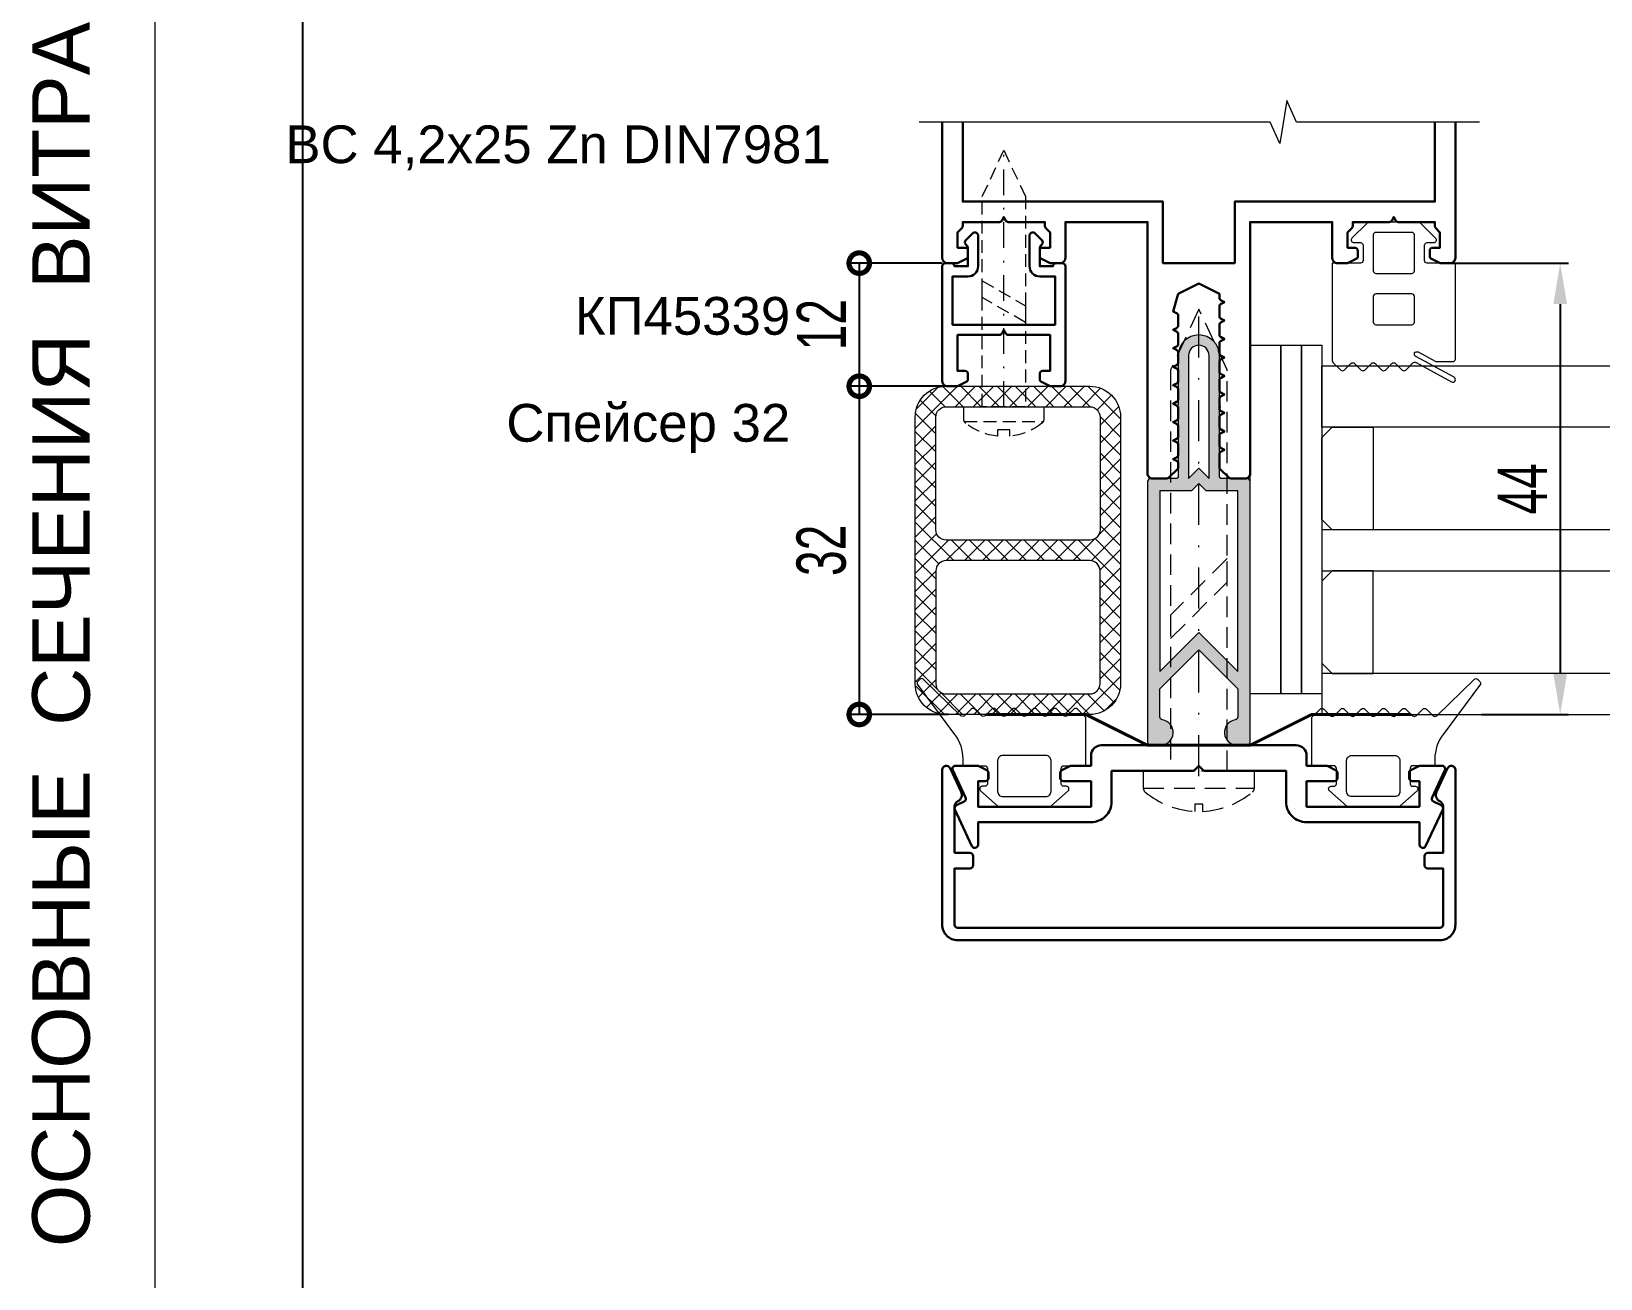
# Model space of a CAD drawing. Extents: x -37 to 8820, y -336 to 478.
# Drawn here: x 5678.5 to 5774.1, y 143.1 to 219.1 of the extents above; entities that cross this region are included whole.
import ezdxf
from ezdxf.enums import TextEntityAlignment as Align

# ---------------------------------------------------------------- set-up
doc = ezdxf.new("R2010")
doc.units = 0
doc.header["$LTSCALE"] = 5
doc.linetypes.add('DASHDOT', pattern=[1, 0.5, -0.25, 0, -0.25])
doc.linetypes.add('HIDDEN', pattern=[0.375, 0.25, -0.125])
doc.layers.get('0').update_dxf_attribs({"linetype": 'CONTINUOUS', "lineweight": 30})
doc.layers.get('DEFPOINTS').update_dxf_attribs({"linetype": 'CONTINUOUS'})
for name, color, linetype, lineweight in [('1', 6, 'DASHDOT', 13), ('2', 3, 'HIDDEN', 13), ('Dimentions', 5, 'CONTINUOUS', 15), ('Glass', 5, 'CONTINUOUS', 20), ('Герлен', 7, 'CONTINUOUS', 60), ('Зигзаг', 1, 'CONTINUOUS', 15), ('Подкладки', 1, 'CONTINUOUS', 20), ('Текстовый', 7, 'CONTINUOUS', 9), ('Уплотнители', 1, 'CONTINUOUS', 20), ('Штриховка', 1, 'CONTINUOUS', 5)]:
    doc.layers.add(name, color=color, linetype=linetype, lineweight=lineweight)
doc.layers.add('Скрытые', color=14, linetype='CONTINUOUS', plot=False)
doc.styles.add('3', font='RUSS.SHX', dxfattribs={"width": 0.7, "height": 3})
doc.styles.add('Каталожный', font='arial.ttf', dxfattribs={"height": 2.5})
doc.styles.add('Фирм', font='arial.ttf', dxfattribs={"height": 3.5})
doc.dimstyles.new('MX1_6', dxfattribs={"dimtxt": 3, "dimasz": 2.5, "dimexe": 0.5, "dimexo": 0, "dimgap": 0.8, "dimtad": 1, "dimlfac": 1.6, "dimdsep": 46, "dimtxsty": '3', "dimcen": 0, "dimclrd": 256, "dimclre": 256, "dimclrt": 256, "dimaunit": 1, "dimadec": 0, "dimazin": 0, "dimtfac": 1, "dimtmove": 0, "dimatfit": 1, "dimfxl": 1, "dimtvp": 1, "dimtolj": 1, "dimtzin": 0, "dimarcsym": 0})

# ---------------------------------------------------------------- blocks, each defined once
blk = doc.blocks.new('_DotSmall')
at = {"color": 0, "linetype": 'ByBlock', "const_width": 0.5}
blk.add_lwpolyline([(-0.0625, 0, 1), (0.0625, 0, 1)], format="xyb", close=True, dxfattribs=at)
blk = doc.blocks.new('*D943')
at = {"layer": 'DEFPOINTS', "color": 0, "linetype": 'Continuous', "transparency": 16777216}
for p in [(5733.962, 204.955), (5728.907, 197.455), (5734.564, 197.455)]:
    blk.add_point(p, dxfattribs=at)
at = {"layer": 'Dimentions', "linetype": 'Continuous', "lineweight": -2, "transparency": 16777216}
for p, q in [((5733.962, 204.955), (5728.407, 204.955)), ((5728.907, 204.955), (5728.907, 197.455)), ((5734.564, 197.455), (5728.407, 197.455))]:
    blk.add_line(p, q, dxfattribs=at)
at = {"layer": 'Dimentions', "linetype": 'Continuous', "lineweight": -2, "transparency": 16777216, "xscale": 2.5, "yscale": 2.5, "zscale": 2.5}
for p, rotation in [((5728.907, 204.955), 90), ((5728.907, 197.455), 270)]:
    blk.add_blockref('_DotSmall', p, dxfattribs=dict(at, rotation=rotation))
at = {"layer": 'Dimentions', "linetype": 'Continuous', "transparency": 16777216, "insert": (5726.607, 201.205), "char_height": 3, "attachment_point": 5, "rotation": 90, "style": '3'}
blk.add_mtext('\\A1;12', dxfattribs=at)
blk = doc.blocks.new('*D946')
at = {"layer": 'DEFPOINTS', "color": 0, "transparency": 16777216}
for p in [(5764.609, 204.955), (5766.793, 177.455), (5771.595, 177.455)]:
    blk.add_point(p, dxfattribs=at)
at = {"layer": 'Dimentions', "lineweight": -2, "transparency": 16777216}
for p, q in [((5764.609, 204.955), (5772.095, 204.955)), ((5771.595, 202.455), (5771.595, 179.955)), ((5766.793, 177.455), (5772.095, 177.455))]:
    blk.add_line(p, q, dxfattribs=at)
at = {"layer": 'Dimentions', "transparency": 16777216}
for points in [[(5771.179, 202.455), (5772.012, 202.455), (5771.595, 204.955)], [(5771.179, 179.955), (5772.012, 179.955), (5771.595, 177.455)]]:
    blk.add_solid(points, dxfattribs=at)
at = {"layer": 'Dimentions', "transparency": 16777216, "insert": (5769.295, 191.205), "char_height": 3, "attachment_point": 5, "rotation": 90, "style": '3'}
blk.add_mtext('\\A1;44', dxfattribs=at)
blk = doc.blocks.new('*D947')
at = {"layer": 'DEFPOINTS', "color": 0, "linetype": 'Continuous', "transparency": 16777216}
for p in [(5734.564, 197.455), (5728.907, 177.455), (5734.337, 177.455)]:
    blk.add_point(p, dxfattribs=at)
at = {"layer": 'Dimentions', "linetype": 'Continuous', "lineweight": -2, "transparency": 16777216}
for p, q in [((5734.564, 197.455), (5728.407, 197.455)), ((5728.907, 197.455), (5728.907, 177.455)), ((5734.337, 177.455), (5728.407, 177.455))]:
    blk.add_line(p, q, dxfattribs=at)
at = {"layer": 'Dimentions', "linetype": 'Continuous', "lineweight": -2, "transparency": 16777216, "xscale": 2.5, "yscale": 2.5, "zscale": 2.5}
for p, rotation in [((5728.907, 197.455), 90), ((5728.907, 177.455), 270)]:
    blk.add_blockref('_DotSmall', p, dxfattribs=dict(at, rotation=rotation))
at = {"layer": 'Dimentions', "linetype": 'Continuous', "transparency": 16777216, "insert": (5726.607, 187.455), "char_height": 3, "attachment_point": 5, "rotation": 90, "style": '3'}
blk.add_mtext('\\A1;32', dxfattribs=at)
blk = doc.blocks.new('*U65')
at = {"layer": '1'}
blk.add_line((0, 0), (0, -25), dxfattribs=at)
at = {"layer": '2'}
blk.add_line((-3.84, 1.45), (3.84, 1.45), dxfattribs=at)
blk.add_lwpolyline([(-0.6, 2.87, 0.143497), (-3.71, 1.61, 0.228881), (-3.9, 1.21), (-3.9, 0), (3.9, 0), (3.9, 1.21, 0.228881), (3.71, 1.61, 0.143497), (0.6, 2.87), (0.6, 2.24), (-0.6, 2.24)], format="xyb", close=True, dxfattribs=at)
for points in [[(-2.1, 0), (-2.1, -20.5), (0, -25), (2.1, -20.5), (2.1, 0)], [(2.1, -8.22), (-2.1, -10.65), (-2.1, -12.28), (2.1, -9.85)]]:
    blk.add_lwpolyline(points, close=True, dxfattribs=at)

msp = doc.modelspace()

# ---------------------------------------------------------------- hatches: boundary and pattern name
at = {"layer": 'Штриховка'}
h = msp.add_hatch(color=256, dxfattribs=at)
edge = h.paths.add_edge_path(flags=16)
edge.add_line((5749.5865, 192.4547), (5750.2115, 191.8297))
edge.add_line((5750.2115, 191.8297), (5750.2115, 199.3297))
edge.add_arc((5749.5865, 199.3297), 0.625, 0, 180)
edge.add_line((5748.9615, 199.3297), (5748.9615, 191.8297))
edge.add_line((5748.9615, 191.8297), (5749.5865, 192.4547))
h.paths.add_polyline_path([(5750.0259, 191.0797), (5749.5865, 191.519), (5749.1472, 191.0797), (5747.2115, 191.0797), (5747.2115, 180.0778), (5749.5865, 182.4528), (5751.9615, 180.0778), (5751.9615, 191.0797)], flags=16)
edge = h.paths.add_edge_path()
edge.add_line((5752.524, 191.8297), (5750.9928, 191.8297))
edge.add_arc((5750.9928, 191.9859), 0.1562, 180, 270, ccw=False)
edge.add_line((5750.8365, 191.9859), (5750.8365, 196.0797))
edge.add_arc((5750.7428, 196.2047), 0.1562, 306.869898, 413.130102)
edge.add_line((5750.8365, 196.3297), (5750.8365, 199.3297))
edge.add_arc((5749.5865, 199.3297), 1.25, 0, 180)
edge.add_line((5748.3365, 199.3297), (5748.3365, 196.3297))
edge.add_arc((5748.4303, 196.2047), 0.1562, 126.869898, 233.130102)
edge.add_line((5748.3365, 196.0797), (5748.3365, 191.9859))
edge.add_arc((5748.1803, 191.9859), 0.1562, -90, 0, ccw=False)
edge.add_line((5748.1803, 191.8297), (5746.649, 191.8297))
edge.add_arc((5746.649, 191.6422), 0.1875, 90, 180)
edge.add_line((5746.4615, 191.6422), (5746.4615, 175.7672))
edge.add_arc((5746.649, 175.7672), 0.1875, 180, 270)
edge.add_line((5746.649, 175.5797), (5747.2428, 175.5797))
edge.add_arc((5747.2428, 176.3609), 0.7812, 270, 440.718201)
edge.add_arc((5747.399, 177.317), 0.1875, 180, 260.718201, ccw=False)
edge.add_line((5747.2115, 177.317), (5747.2115, 179.0172))
edge.add_line((5747.2115, 179.0172), (5749.5865, 181.3922))
edge.add_line((5749.5865, 181.3922), (5751.9615, 179.0172))
edge.add_line((5751.9615, 179.0172), (5751.9615, 177.317))
edge.add_arc((5751.774, 177.317), 0.1875, -80.718201, 0, ccw=False)
edge.add_arc((5751.9303, 176.3609), 0.7813, 99.281799, 270)
edge.add_line((5751.9303, 175.5797), (5752.524, 175.5797))
edge.add_arc((5752.524, 175.7672), 0.1875, 270, 360)
edge.add_line((5752.7115, 175.7672), (5752.7115, 191.6422))
edge.add_arc((5752.524, 191.6422), 0.1875, 0, 90)
h = msp.add_hatch(dxfattribs=at)
h.set_pattern_fill('NET', color=256, scale=6.25, angle=135, style=0)
h.set_pattern_definition([(135, (3327.51036, -3678.2723), (-0.55242717, -0.55242717), []), (225, (3327.51036, -3678.2723), (0.55242717, -0.55242717), [])])
edge = h.paths.add_edge_path()
edge.add_line((5732.3199, 179.3297), (5732.3199, 195.5797))
edge.add_arc((5734.1949, 195.5797), 1.875, 90, 180, ccw=False)
edge.add_line((5734.1949, 197.4547), (5742.9449, 197.4547))
edge.add_arc((5742.9449, 195.5797), 1.875, 0, 90, ccw=False)
edge.add_line((5744.8199, 195.5797), (5744.8199, 179.3297))
edge.add_arc((5742.9449, 179.3297), 1.875, 270, 360, ccw=False)
edge.add_line((5742.9449, 177.4547), (5734.1949, 177.4547))
edge.add_arc((5734.1949, 179.3297), 1.875, 180, 270, ccw=False)
edge = h.paths.add_edge_path(flags=16)
edge.add_line((5734.1949, 178.7047), (5742.9449, 178.7047))
edge.add_arc((5742.9449, 179.3297), 0.625, 270, 360)
edge.add_line((5743.5699, 179.3297), (5743.5699, 186.2047))
edge.add_arc((5742.9449, 186.2047), 0.625, 360, 450)
edge.add_line((5742.9449, 186.8297), (5734.1949, 186.8297))
edge.add_arc((5734.1949, 186.2047), 0.625, 90, 180)
edge.add_line((5733.5699, 186.2047), (5733.5699, 179.3297))
edge.add_arc((5734.1949, 179.3297), 0.625, 180, 270)
edge = h.paths.add_edge_path(flags=16)
edge.add_line((5733.5699, 188.7047), (5733.5699, 195.5797))
edge.add_arc((5734.1949, 195.5797), 0.625, 90, 180, ccw=False)
edge.add_line((5734.1949, 196.2047), (5742.9449, 196.2047))
edge.add_arc((5742.9449, 195.5797), 0.625, 0, 90, ccw=False)
edge.add_line((5743.5699, 195.5797), (5743.5699, 188.7047))
edge.add_arc((5742.9449, 188.7047), 0.625, 270, 360, ccw=False)
edge.add_line((5742.9449, 188.0797), (5734.1949, 188.0797))
edge.add_arc((5734.1949, 188.7047), 0.625, 180, 270, ccw=False)

# ---------------------------------------------------------------- linework, layer by layer
msp.add_lwpolyline([(5733.9615, 213.5354), (5733.9615, 205.2672, 0.4142136), (5734.274, 204.9547), (5734.8548, 204.9547, 0.1164338), (5734.9386, 204.9745), (5735.4204, 205.2154, 0.284079), (5735.524, 205.3831), (5735.524, 205.7047, 0.4142136), (5735.3365, 205.8922), (5734.899, 205.8922), (5734.899, 206.8297), (5735.1566, 207.0873, 0.1989124), (5735.2115, 207.2198), (5735.2115, 207.4547), (5737.4394, 207.4547, 0.284079), (5737.6071, 207.5583), (5737.7115, 207.7672), (5737.816, 207.5583, 0.284079), (5737.9837, 207.4547), (5740.2115, 207.4547), (5740.2115, 207.2198, 0.1989124), (5740.2665, 207.0873), (5740.524, 206.8297), (5740.524, 205.8922), (5740.0865, 205.8922, 0.4142136), (5739.899, 205.7047), (5739.899, 205.3831, 0.284079), (5740.0027, 205.2154), (5740.4845, 204.9745, 0.1164338), (5740.5683, 204.9547), (5741.149, 204.9547, 0.4142136), (5741.4615, 205.2672), (5741.4615, 207.4547), (5746.4615, 207.4547), (5746.4615, 192.1422, 0.4142136), (5746.774, 191.8297), (5747.6339, 191.8297, 0.1989124), (5747.7665, 191.8846), (5748.2816, 192.3998, 0.1989124), (5748.3365, 192.5323), (5748.3365, 192.745, 0.284079), (5748.2329, 192.9127), (5748.024, 193.0172), (5748.2329, 193.1216, 0.284079), (5748.3365, 193.2893), (5748.3365, 193.87, 0.284079), (5748.2329, 194.0377), (5748.024, 194.1422), (5748.2329, 194.2466, 0.284079), (5748.3365, 194.4143), (5748.3365, 194.995, 0.284079), (5748.2329, 195.1627), (5748.024, 195.2672), (5748.2329, 195.3716, 0.284079), (5748.3365, 195.5393), (5748.3365, 196.12, 0.284079), (5748.2329, 196.2877), (5748.024, 196.3922), (5748.2329, 196.4966, 0.284079), (5748.3365, 196.6643), (5748.3365, 197.245, 0.284079), (5748.2329, 197.4127), (5748.024, 197.5172), (5748.2329, 197.6216, 0.284079), (5748.3365, 197.7893), (5748.3365, 198.37, 0.284079), (5748.2329, 198.5377), (5748.024, 198.6422), (5748.2329, 198.7466, 0.284079), (5748.3365, 198.9143), (5748.3365, 199.495, 0.284079), (5748.2329, 199.6627), (5748.024, 199.7672), (5748.2329, 199.8716, 0.284079), (5748.3365, 200.0393), (5748.3365, 200.62, 0.284079), (5748.2329, 200.7877), (5748.024, 200.8922), (5748.2329, 200.9966, 0.284079), (5748.3365, 201.1643), (5748.3365, 201.745, 0.284079), (5748.2329, 201.9127), (5748.024, 202.0172), (5748.3365, 203.0797), (5749.5865, 203.7047), (5750.8365, 203.0797), (5750.8365, 202.8518, 0.284079), (5750.9402, 202.6841), (5751.149, 202.5797), (5750.9402, 202.4752, 0.284079), (5750.8365, 202.3075), (5750.8365, 201.7268, 0.284079), (5750.9402, 201.5591), (5751.149, 201.4547), (5750.9402, 201.3502, 0.284079), (5750.8365, 201.1825), (5750.8365, 200.6018, 0.284079), (5750.9402, 200.4341), (5751.149, 200.3297), (5750.9402, 200.2252, 0.284079), (5750.8365, 200.0575), (5750.8365, 199.4768, 0.284079), (5750.9402, 199.3091), (5751.149, 199.2047), (5750.9402, 199.1002, 0.284079), (5750.8365, 198.9325), (5750.8365, 198.3518, 0.284079), (5750.9402, 198.1841), (5751.149, 198.0797), (5750.9402, 197.9752, 0.284079), (5750.8365, 197.8075), (5750.8365, 197.2268, 0.284079), (5750.9402, 197.0591), (5751.149, 196.9547), (5750.9402, 196.8502, 0.284079), (5750.8365, 196.6825), (5750.8365, 196.1018, 0.284079), (5750.9402, 195.9341), (5751.149, 195.8297), (5750.9402, 195.7252, 0.284079), (5750.8365, 195.5575), (5750.8365, 194.9768, 0.284079), (5750.9402, 194.8091), (5751.149, 194.7047), (5750.9402, 194.6002, 0.284079), (5750.8365, 194.4325), (5750.8365, 193.8518, 0.284079), (5750.9402, 193.6841), (5751.149, 193.5797), (5750.9402, 193.4752, 0.284079), (5750.8365, 193.3075), (5750.8365, 192.5323, 0.1989124), (5750.8915, 192.3998), (5751.4066, 191.8846, 0.1989124), (5751.5392, 191.8297), (5752.399, 191.8297, 0.4142136), (5752.7115, 192.1422), (5752.7115, 207.4547), (5757.7115, 207.4547), (5757.7115, 205.2672, 0.4142136), (5758.024, 204.9547), (5758.6048, 204.9547, 0.1164338), (5758.6886, 204.9745), (5759.1704, 205.2154, 0.284079), (5759.274, 205.3831), (5759.274, 205.7047, 0.4142136), (5759.0865, 205.8922), (5758.649, 205.8922), (5758.649, 206.8297), (5758.9066, 207.0873, 0.1989124), (5758.9615, 207.2198), (5758.9615, 207.4547), (5761.1894, 207.4547, 0.284079), (5761.3571, 207.5583), (5761.4615, 207.7672), (5761.566, 207.5583, 0.284079), (5761.7337, 207.4547), (5763.9615, 207.4547), (5763.9615, 207.2198, 0.1989124), (5764.0165, 207.0873), (5764.274, 206.8297), (5764.274, 205.8922), (5763.8365, 205.8922, 0.4142136), (5763.649, 205.7047), (5763.649, 205.3831, 0.284079), (5763.7527, 205.2154), (5764.2345, 204.9745, 0.1164338), (5764.3183, 204.9547), (5764.899, 204.9547, 0.4142136), (5765.2115, 205.2672), (5765.2115, 213.5354)], format="xyb")
msp.add_lwpolyline([(5735.2115, 213.5354), (5735.2115, 208.7047), (5747.399, 208.7047), (5747.399, 204.9547), (5751.774, 204.9547), (5751.774, 208.7047), (5763.9615, 208.7047), (5763.9615, 213.5354)])
for points in [[(5736.149, 206.6249, 0.6681786), (5735.7995, 206.7697), (5735.3915, 206.3617, 0.4142136), (5735.3915, 206.0965), (5735.4325, 206.0555, -0.1989124), (5735.524, 205.8345), (5735.524, 204.7672), (5734.7115, 204.7672, 0.4142136), (5734.524, 204.9547), (5734.149, 204.9547, 0.4142136), (5733.9615, 204.7672), (5733.9615, 197.7672, 0.4142136), (5734.274, 197.4547), (5734.8548, 197.4547, 0.1164338), (5734.9386, 197.4745), (5735.4204, 197.7154, 0.284079), (5735.524, 197.8831), (5735.524, 198.2047, 0.4142136), (5735.3365, 198.3922), (5734.899, 198.3922), (5734.899, 200.5797), (5737.4394, 200.5797, 0.284079), (5737.6071, 200.6833), (5737.7115, 200.8922), (5737.816, 200.6833, 0.284079), (5737.9837, 200.5797), (5740.524, 200.5797), (5740.524, 198.3922), (5740.0865, 198.3922, 0.4142136), (5739.899, 198.2047), (5739.899, 197.8831, 0.284079), (5740.0027, 197.7154), (5740.4845, 197.4745, 0.1164338), (5740.5683, 197.4547), (5741.149, 197.4547, 0.4142136), (5741.4615, 197.7672), (5741.4615, 204.7672, 0.4142136), (5741.274, 204.9547), (5740.899, 204.9547, 0.4142136), (5740.7115, 204.7672), (5739.899, 204.7672), (5739.899, 205.8345, -0.1989124), (5739.9906, 206.0555), (5740.0316, 206.0965, 0.4142136), (5740.0316, 206.3617), (5739.6236, 206.7697, 0.6681786), (5739.274, 206.6249), (5739.274, 204.7672, 0.4142136), (5739.899, 204.1422), (5740.8365, 204.1422), (5740.8365, 201.2047), (5734.5865, 201.2047), (5734.5865, 204.1422), (5735.524, 204.1422, 0.4142136), (5736.149, 204.7672)], [(5734.7291, 171.6757, -0.4142136), (5734.8198, 171.9249), (5735.2916, 172.1449, 0.4142136), (5735.3823, 172.3941), (5734.6041, 174.0629, -0.5486188), (5734.774, 174.3297), (5736.1048, 174.3297, -0.1164338), (5736.1886, 174.3099), (5736.6704, 174.069, -0.284079), (5736.774, 173.9013), (5736.774, 173.5797, -0.4142136), (5736.5865, 173.3922), (5736.149, 173.3922), (5736.149, 171.8297), (5743.024, 171.8297), (5743.024, 173.3922), (5741.3365, 173.3922, -0.4142136), (5741.149, 173.5797), (5741.149, 173.9013, -0.284079), (5741.2527, 174.069), (5741.7345, 174.3099, -0.1164338), (5741.8183, 174.3297), (5743.024, 174.3297), (5743.024, 174.9547, -0.4142136), (5743.649, 175.5797), (5755.524, 175.5797, -0.4142136), (5756.149, 174.9547), (5756.149, 174.3297), (5757.3548, 174.3297, -0.1164338), (5757.4386, 174.3099), (5757.9204, 174.069, -0.284079), (5758.024, 173.9013), (5758.024, 173.5797, -0.4142136), (5757.8365, 173.3922), (5756.149, 173.3922), (5756.149, 171.8297), (5763.024, 171.8297), (5763.024, 173.3922), (5762.5865, 173.3922, -0.4142136), (5762.399, 173.5797), (5762.399, 173.9013, -0.284079), (5762.5027, 174.069), (5762.9845, 174.3099, -0.1164338), (5763.0683, 174.3297), (5764.399, 174.3297, -0.5486188), (5764.569, 174.0629), (5763.7908, 172.3941, 0.4142136), (5763.8815, 172.1449), (5764.3533, 171.9249, -0.4142136), (5764.444, 171.6757), (5763.4005, 169.4379, -0.2914734), (5763.2305, 169.3297), (5763.2115, 169.3297, -0.4142136), (5763.024, 169.5172), (5763.024, 170.8922), (5756.149, 170.8922, -0.4142136), (5754.899, 172.1422), (5754.899, 174.0172), (5749.9767, 174.0172, -0.1989124), (5749.8441, 174.0721), (5749.5865, 174.3297), (5749.329, 174.0721, -0.1989124), (5749.1964, 174.0172), (5744.274, 174.0172), (5744.274, 172.1422, -0.4142136), (5743.024, 170.8922), (5736.149, 170.8922), (5736.149, 169.5172, -0.4142136), (5735.9615, 169.3297), (5735.9426, 169.3297, -0.2914734), (5735.7726, 169.4379)], [(5734.7115, 169.0172), (5734.7115, 171.843, -0.2797393), (5734.9135, 172.1756, 0.4015594), (5735.1081, 172.7487), (5734.4381, 174.1853, 0.8025849), (5733.9615, 174.0797), (5733.9615, 164.6422, 0.4142136), (5734.899, 163.7047), (5764.274, 163.7047, 0.4142136), (5765.2115, 164.6422), (5765.2115, 174.0797, 0.8025849), (5764.735, 174.1853), (5764.065, 172.7487, 0.4015594), (5764.2596, 172.1756, -0.2797393), (5764.4615, 171.843), (5764.4615, 169.0172), (5763.524, 169.0172, 0.4142136), (5763.3365, 168.8297), (5763.3365, 168.2672, 0.4142136), (5763.524, 168.0797), (5764.4615, 168.0797), (5764.4615, 164.6422, -0.4142136), (5764.274, 164.4547), (5734.899, 164.4547, -0.4142136), (5734.7115, 164.6422), (5734.7115, 168.0797), (5735.649, 168.0797, 0.4142136), (5735.8365, 168.2672), (5735.8365, 168.8297, 0.4142136), (5735.649, 169.0172)]]:
    msp.add_lwpolyline(points, format="xyb", close=True)
at = {"layer": '1'}
msp.add_line((5749.5865, 173.7047), (5749.5865, 201.8297), dxfattribs=at)
at = {"layer": '2'}
msp.add_line((5746.2115, 172.9611), (5752.9615, 172.9611), dxfattribs=at)
for points in [[(5751.3053, 174.0172), (5751.3053, 198.4563), (5749.5865, 202.1422), (5747.8678, 198.4563), (5747.8678, 174.0172)], [(5747.8678, 182.0831), (5751.3053, 185.5206), (5751.3053, 186.9529), (5747.8678, 183.5154)]]:
    msp.add_lwpolyline(points, close=True, dxfattribs=at)
msp.add_lwpolyline([(5749.3409, 171.5543, -0.1618489), (5746.3252, 172.7201, -0.2238875), (5746.2115, 172.9611), (5746.2115, 174.0172), (5752.9615, 174.0172), (5752.9615, 172.9611, -0.2238875), (5752.8479, 172.7201, -0.1618489), (5749.8322, 171.5543), (5749.8322, 171.992), (5749.3409, 171.992)], format="xyb", close=True, dxfattribs=at)
at = {"layer": 'Dimentions', "linetype": 'Continuous'}
msp.add_line((5686, 297), (5686, 0), dxfattribs=at)
at = {"layer": 'Glass'}
for points in [[(5795.8414, 194.9547), (5757.0865, 194.9547), (5757.0865, 198.7047), (5795.8414, 198.7047)], [(5757.0865, 189.3297), (5757.0865, 194.3297), (5757.7115, 194.9547), (5760.2115, 194.9547), (5760.2115, 188.7047), (5757.7115, 188.7047)], [(5795.8414, 188.7047), (5757.0865, 188.7047), (5757.0865, 186.2047), (5795.8414, 186.2047)], [(5757.0865, 185.5797), (5757.0865, 180.5797), (5757.7115, 179.9547), (5760.2115, 179.9547), (5760.2115, 186.2047), (5757.7115, 186.2047)], [(5795.8414, 179.9547), (5757.0865, 179.9547), (5757.0865, 177.4547), (5795.8414, 177.4547)]]:
    msp.add_lwpolyline(points, close=True, dxfattribs=at)
at = {"layer": 'Герлен', "ltscale": 2, "const_width": 0.1875}
msp.add_lwpolyline([(5736.649, 177.4547), (5742.7115, 177.4547), (5746.4615, 175.5797), (5752.7115, 175.5797), (5756.4615, 177.4547), (5762.524, 177.4547)], dxfattribs=at)
at = {"layer": 'Зигзаг'}
msp.add_lwpolyline([(5766.6779, 213.5354), (5755.5292, 213.5354), (5754.9483, 214.8533), (5754.5127, 212.2406), (5753.9302, 213.5354), (5732.5602, 213.5354)], dxfattribs=at)
at = {"layer": 'Подкладки'}
for points in [[(5752.7115, 199.9547), (5754.5865, 199.9547), (5754.5865, 178.7047), (5752.7115, 178.7047)], [(5754.5865, 199.9547), (5755.8365, 199.9547), (5755.8365, 178.7047), (5754.5865, 178.7047)], [(5755.8365, 199.9547), (5757.0865, 199.9547), (5757.0865, 178.7047), (5755.8365, 178.7047)]]:
    msp.add_lwpolyline(points, close=True, dxfattribs=at)
at = {"layer": 'Скрытые', "linetype": 'Continuous'}
msp.add_lwpolyline([(5860, 10), (5860, 287), (5695, 287), (5695, 10)], close=True, dxfattribs=at)
at = {"layer": 'Уплотнители'}
for points in [[(5762.9423, 199.5405), (5763.9874, 198.9736, 0.1249127), (5764.0619, 198.9547), (5765.0553, 198.9547, 0.4142136), (5765.2115, 199.1109), (5765.2115, 204.9547), (5763.4928, 204.9547, -0.4142136), (5763.3365, 205.1109), (5763.3365, 206.0484, -0.4142136), (5763.4928, 206.2047), (5763.899, 206.2047, 0.6685867), (5764.0094, 206.4715), (5763.0698, 207.409, 0.1986192), (5762.9594, 207.4547), (5759.9637, 207.4547, 0.1986192), (5759.8533, 207.409), (5758.9137, 206.4715, 0.6685867), (5759.024, 206.2047), (5759.4303, 206.2047, -0.4142136), (5759.5865, 206.0484), (5759.5865, 205.1109, -0.4142136), (5759.4303, 204.9547), (5757.7115, 204.9547), (5757.7115, 199.0194, 0.1989124), (5757.7573, 198.9089), (5758.2261, 198.4402, 0.4142136), (5758.447, 198.4402), (5758.8511, 198.8442, -0.4142136), (5759.072, 198.8442), (5759.4761, 198.4402, 0.4142136), (5759.697, 198.4402), (5760.1011, 198.8442, -0.4142136), (5760.322, 198.8442), (5760.7261, 198.4402, 0.4142136), (5760.947, 198.4402), (5761.3511, 198.8442, -0.4142136), (5761.572, 198.8442), (5761.9761, 198.4402, 0.4142136), (5762.197, 198.4402), (5762.6291, 198.8722, -0.3320761), (5762.8141, 198.8991), (5764.9808, 197.7236, 1), (5765.1298, 197.9983), (5762.7933, 199.2659, -1)], [(5762.5553, 206.8297), (5760.3678, 206.8297, 0.4142136), (5760.2115, 206.6734), (5760.2115, 204.4859, 0.4142136), (5760.3678, 204.3297), (5762.5553, 204.3297, 0.4142136), (5762.7115, 204.4859), (5762.7115, 206.6734, 0.4142136)], [(5762.5553, 203.0797), (5760.3678, 203.0797, 0.4142136), (5760.2115, 202.9234), (5760.2115, 201.3609, 0.4142136), (5760.3678, 201.2047), (5762.5553, 201.2047, 0.4142136), (5762.7115, 201.3609), (5762.7115, 202.9234, 0.4142136)], [(5752.524, 191.8297), (5750.9928, 191.8297, -0.4142136), (5750.8365, 191.9859), (5750.8365, 196.0797, 0.5), (5750.8365, 196.3297), (5750.8365, 199.3297, 1), (5748.3365, 199.3297), (5748.3365, 196.3297, 0.5), (5748.3365, 196.0797), (5748.3365, 191.9859, -0.4142136), (5748.1803, 191.8297), (5746.649, 191.8297, 0.4142136), (5746.4615, 191.6422), (5746.4615, 175.7672, 0.4142136), (5746.649, 175.5797), (5747.2428, 175.5797, 0.9221128), (5747.3688, 177.1319, -0.3675232), (5747.2115, 177.317), (5747.2115, 179.0172), (5749.5865, 181.3922), (5751.9615, 179.0172), (5751.9615, 177.317, -0.3675232), (5751.8043, 177.1319, 0.9221128), (5751.9303, 175.5797), (5752.524, 175.5797, 0.4142136), (5752.7115, 175.7672), (5752.7115, 191.6422, 0.4142136)], [(5749.5865, 192.4547), (5750.2115, 191.8297), (5750.2115, 199.3297, 1), (5748.9615, 199.3297), (5748.9615, 191.8297), (5749.5865, 192.4547)], [(5732.3199, 179.3297), (5732.3199, 195.5797, -0.4142136), (5734.1949, 197.4547), (5742.9449, 197.4547, -0.4142136), (5744.8199, 195.5797), (5744.8199, 179.3297, -0.4142136), (5742.9449, 177.4547), (5734.1949, 177.4547, -0.4142136)], [(5733.5699, 188.7047), (5733.5699, 195.5797, -0.4142136), (5734.1949, 196.2047), (5742.9449, 196.2047, -0.4142136), (5743.5699, 195.5797), (5743.5699, 188.7047, -0.4142136), (5742.9449, 188.0797), (5734.1949, 188.0797, -0.4142136)], [(5734.1949, 178.7047), (5742.9449, 178.7047, 0.4142136), (5743.5699, 179.3297), (5743.5699, 186.2047, 0.4142136), (5742.9449, 186.8297), (5734.1949, 186.8297, 0.4142136), (5733.5699, 186.2047), (5733.5699, 179.3297, 0.4142136)], [(5741.3678, 173.0797, -0.4142136), (5741.2115, 173.2359), (5741.2115, 174.1734, -0.4142136), (5741.3678, 174.3297), (5742.7115, 174.3297), (5742.7115, 177.2176, 0.1989124), (5742.6749, 177.306), (5742.197, 177.7839, 0.4142136), (5741.9761, 177.7839), (5741.572, 177.3799, -0.4142136), (5741.3511, 177.3799), (5740.947, 177.7839, 0.4142136), (5740.7261, 177.7839), (5740.322, 177.3799, -0.4142136), (5740.1011, 177.3799), (5739.697, 177.7839, 0.4142136), (5739.4761, 177.7839), (5739.072, 177.3799, -0.4142136), (5738.8511, 177.3799), (5738.447, 177.7839, 0.4142136), (5738.2261, 177.7839), (5737.822, 177.3799, -0.4142136), (5737.6011, 177.3799), (5737.197, 177.7839, 0.4142136), (5736.9761, 177.7839), (5736.572, 177.3799, -0.4142136), (5736.3511, 177.3799), (5735.947, 177.7839, 0.4142136), (5735.7261, 177.7839), (5735.322, 177.3799, -0.4142136), (5735.1011, 177.3799), (5732.822, 179.5942, 0.4142136), (5732.6011, 179.5942), (5732.4697, 179.4629, 0.2925382), (5732.4336, 179.2984), (5734.7144, 176.2452, -0.1617878), (5735.2115, 174.749), (5735.2115, 174.3297), (5736.5553, 174.3297, -0.4142136), (5736.7115, 174.1734), (5736.7115, 173.2359, -0.4142136), (5736.5553, 173.0797), (5736.399, 173.0797, 0.6685867), (5736.2887, 172.8128), (5737.3533, 171.8753, 0.1986192), (5737.4637, 171.8297), (5740.4594, 171.8297, 0.1986192), (5740.5698, 171.8753), (5741.6344, 172.8128, 0.6685867), (5741.524, 173.0797)], [(5757.8053, 173.0797, 0.4142136), (5757.9615, 173.2359), (5757.9615, 174.1734, 0.4142136), (5757.8053, 174.3297), (5756.4615, 174.3297), (5756.4615, 177.2176, -0.1989124), (5756.4982, 177.306), (5756.9761, 177.7839, -0.4142136), (5757.197, 177.7839), (5757.6011, 177.3799, 0.4142136), (5757.822, 177.3799), (5758.2261, 177.7839, -0.4142136), (5758.447, 177.7839), (5758.8511, 177.3799, 0.4142136), (5759.072, 177.3799), (5759.4761, 177.7839, -0.4142136), (5759.697, 177.7839), (5760.1011, 177.3799, 0.4142136), (5760.322, 177.3799), (5760.7261, 177.7839, -0.4142136), (5760.947, 177.7839), (5761.3511, 177.3799, 0.4142136), (5761.572, 177.3799), (5761.9761, 177.7839, -0.4142136), (5762.197, 177.7839), (5762.6011, 177.3799, 0.4142136), (5762.822, 177.3799), (5763.2261, 177.7839, -0.4142136), (5763.447, 177.7839), (5763.8511, 177.3799, 0.4142136), (5764.072, 177.3799), (5766.3511, 179.5942, -0.4142136), (5766.572, 179.5942), (5766.7034, 179.4629, -0.2925382), (5766.7395, 179.2984), (5764.4587, 176.2452, 0.1617878), (5763.9615, 174.749), (5763.9615, 174.3297), (5762.6178, 174.3297, 0.4142136), (5762.4615, 174.1734), (5762.4615, 173.2359, 0.4142136), (5762.6178, 173.0797), (5762.774, 173.0797, -0.6685867), (5762.8844, 172.8128), (5761.8198, 171.8753, -0.1986192), (5761.7094, 171.8297), (5758.7137, 171.8297, -0.1986192), (5758.6033, 171.8753), (5757.5387, 172.8128, -0.6685867), (5757.649, 173.0797)], [(5737.649, 172.4547), (5740.274, 172.4547, 0.4142136), (5740.5865, 172.7672), (5740.5865, 174.6422, 0.4142136), (5740.274, 174.9547), (5737.649, 174.9547, 0.4142136), (5737.3365, 174.6422), (5737.3365, 172.7672, 0.4142136)], [(5761.524, 172.4547), (5758.899, 172.4547, -0.4142136), (5758.5865, 172.7672), (5758.5865, 174.6422, -0.4142136), (5758.899, 174.9547), (5761.524, 174.9547, -0.4142136), (5761.8365, 174.6422), (5761.8365, 172.7672, -0.4142136)]]:
    msp.add_lwpolyline(points, format="xyb", close=True, dxfattribs=at)
msp.add_lwpolyline([(5750.0259, 191.0797), (5749.5865, 191.519), (5749.1472, 191.0797), (5747.2115, 191.0797), (5747.2115, 180.0778), (5749.5865, 182.4528), (5751.9615, 180.0778), (5751.9615, 191.0797)], close=True, dxfattribs=at)

# ---------------------------------------------------------------- block references
at = {"xscale": -0.625, "yscale": 0.625, "zscale": 0.625, "rotation": 180}
msp.add_blockref('*U65', (5737.7115, 196.2047), dxfattribs=at)

# ---------------------------------------------------------------- texts
at = {"layer": 'Текстовый', "style": 'Фирм'}
msp.add_text('ОСНОВНЫЕ  СЕЧЕНИЯ  ВИТРАЖА', height=3.5, rotation=90, dxfattribs=at).set_placement((5682.0431, 186.2205), align=Align.CENTER)
at = {"layer": 'Текстовый', "linetype": 'Continuous', "char_height": 2.5, "attachment_point": 1, "line_spacing_factor": 0.85, "style": 'Каталожный'}
for s, insert, width in [('\\pxi-2,l2,r-2.0333,se1.0833,qr,t4;{\\H0.92x;ВС 4,2х25 Zn DIN7981}', (5694.0386, 213.3446), 28.050866), ('\\pxi-2,l2,r-2.0333,se1.0833,qr,t4;{\\H0.92x;КП45339 \\P\\PСпейсер 32}', (5699.261, 202.8927), 20.358355)]:
    msp.add_mtext(s, dxfattribs=dict(at, insert=insert, width=width))

# ---------------------------------------------------------------- dimensions: what is measured, and where the dimension line sits
at = {"layer": 'Dimentions', "linetype": 'Continuous'}
for base, p1, p2, picture, middle in [((5728.907, 197.4547), (5733.9615, 204.9547), (5734.5644, 197.4547), '*D943', (5726.607, 201.2047)), ((5728.907, 177.4547), (5734.5644, 197.4547), (5734.3365, 177.4547), '*D947', (5726.607, 187.4547))]:
    dim = msp.add_linear_dim(base=base, p1=p1, p2=p2, angle=90, dimstyle='MX1_6', override={"dimdec": 0, "dimblk1": 'DotSmall', "dimblk2": 'DotSmall', "dimsah": 1}, dxfattribs=at)
    dim.commit()
    dim.dimension.update_dxf_attribs({"geometry": picture, "text_midpoint": middle})
at = {"layer": 'Dimentions'}
dim = msp.add_linear_dim(base=(5771.5953, 177.4547), p1=(5764.6087, 204.9547), p2=(5766.7928, 177.4547), angle=90, dimstyle='MX1_6', dxfattribs=at)
dim.commit()
dim.dimension.update_dxf_attribs({"geometry": '*D946', "text_midpoint": (5769.2953, 191.2047)})

doc.saveas('drawing.dxf')
